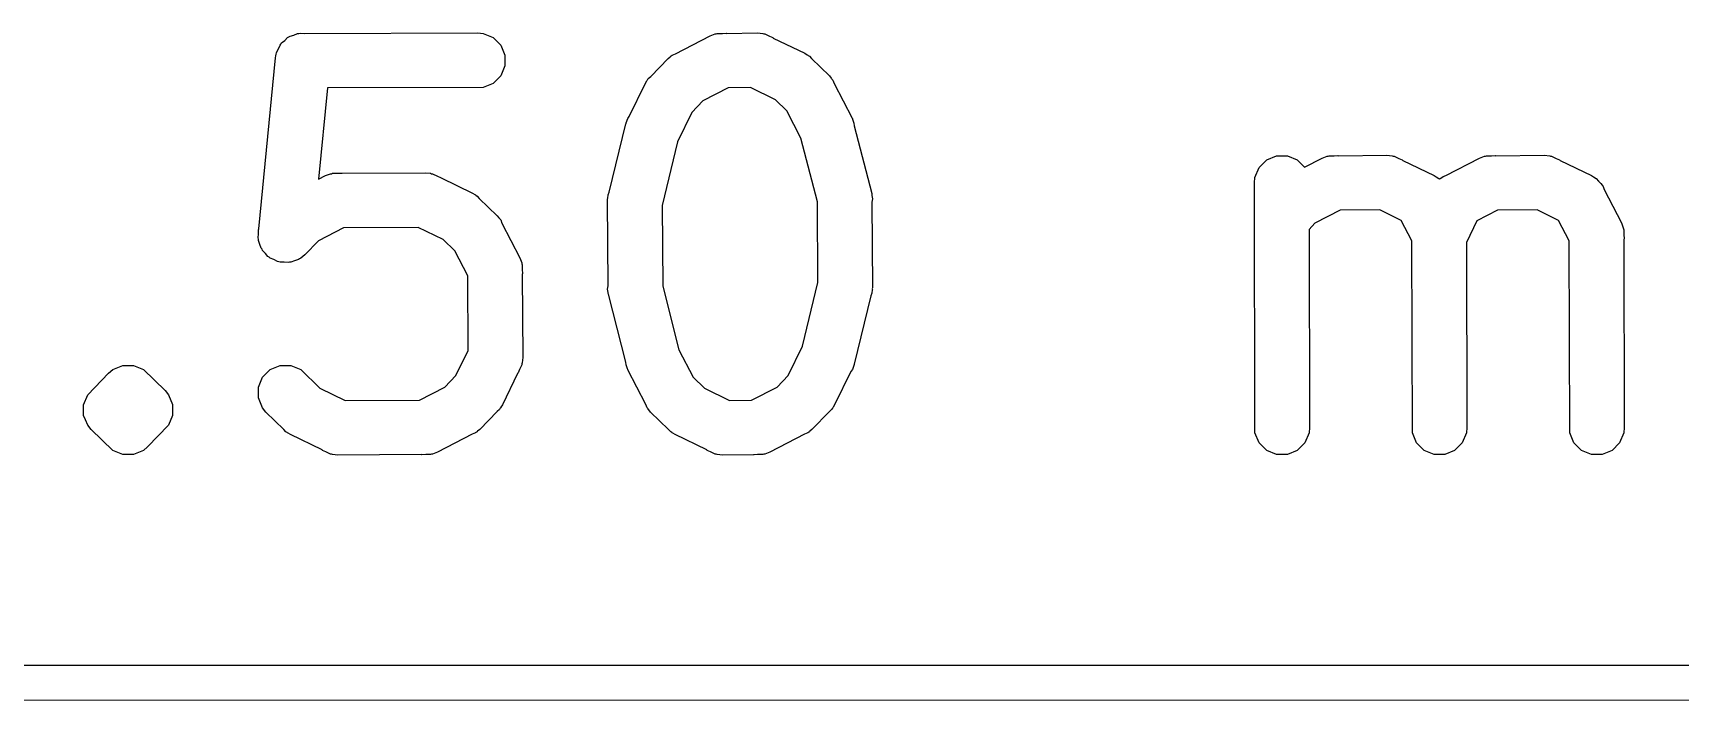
# Model space of a CAD drawing. Extents: x 1.72 to 6, y -6.81 to -0.58.
# Drawn here: x 3.4656 to 3.6422, y -0.6516 to -0.5799 of the extents above; entities that cross this region are included whole.
import ezdxf

# ---------------------------------------------------------------- set-up
doc = ezdxf.new("R2010")
doc.units = 0
doc.header["$MEASUREMENT"] = 0
doc.layers.add('BLACK', color=7, linetype='CONTINUOUS')

msp = doc.modelspace()

# ---------------------------------------------------------------- linework, layer by layer
at = {"layer": 'BLACK', "linetype": 'CONTINUOUS'}
for p, q in [((3.49221, -0.58112), (3.49228, -0.58099)), ((3.49228, -0.58099), (3.49262, -0.58072)), ((3.49262, -0.58072), (3.49292, -0.58041)), ((3.49292, -0.58041), (3.49306, -0.58035)), ((3.49306, -0.58035), (3.49318, -0.58026)), ((3.49318, -0.58026), (3.49359, -0.58014)), ((3.49359, -0.58014), (3.49399, -0.57997)), ((3.49399, -0.57997), (3.49414, -0.57997)), ((3.49414, -0.57997), (3.49428, -0.57993)), ((3.49428, -0.57993), (3.49469, -0.57997)), ((3.49469, -0.57997), (3.51331, -0.57991)), ((3.51331, -0.57991), (3.51389, -0.57997)), ((3.51389, -0.57997), (3.51495, -0.58041)), ((3.51495, -0.58041), (3.51577, -0.58123)), ((3.53451, -0.58214), (3.53824, -0.58023)), ((3.53824, -0.58023), (3.53878, -0.58002)), ((3.53878, -0.58002), (3.53888, -0.58001)), ((3.53888, -0.58001), (3.53898, -0.57997)), ((3.53898, -0.57997), (3.53956, -0.57996)), ((3.53956, -0.57996), (3.53993, -0.57994)), ((3.53993, -0.57994), (3.53999, -0.57996)), ((3.53999, -0.57996), (3.54331, -0.57991)), ((3.54331, -0.57991), (3.54388, -0.57997)), ((3.54388, -0.57997), (3.54398, -0.58001)), ((3.54398, -0.58001), (3.54409, -0.58002)), ((3.54409, -0.58002), (3.5446, -0.58027)), ((3.5446, -0.58027), (3.54495, -0.58041)), ((3.54495, -0.58041), (3.545, -0.58046)), ((3.545, -0.58046), (3.54838, -0.5821)), ((3.48985, -0.60091), (3.49163, -0.58257)), ((3.49163, -0.58257), (3.49167, -0.58236)), ((3.49167, -0.58229), (3.4917, -0.58222)), ((3.49167, -0.58236), (3.49167, -0.58229)), ((3.4917, -0.58222), (3.49174, -0.58201)), ((3.49174, -0.58201), (3.49194, -0.58163)), ((3.49194, -0.58163), (3.49211, -0.58123)), ((3.49211, -0.58123), (3.49221, -0.58112)), ((3.51577, -0.58123), (3.51621, -0.58229)), ((3.51621, -0.58229), (3.51621, -0.58344)), ((3.53186, -0.58458), (3.53372, -0.58265)), ((3.53372, -0.58265), (3.53395, -0.58247)), ((3.53395, -0.58247), (3.534, -0.58241)), ((3.534, -0.58241), (3.53405, -0.58238)), ((3.53405, -0.58238), (3.53417, -0.58229)), ((3.53417, -0.58229), (3.53451, -0.58214)), ((3.54838, -0.5821), (3.54863, -0.58226)), ((3.54863, -0.58226), (3.5487, -0.58229)), ((3.5487, -0.58229), (3.54874, -0.58233)), ((3.54874, -0.58233), (3.54887, -0.58241)), ((3.54887, -0.58241), (3.54909, -0.58266)), ((3.54909, -0.58266), (3.55102, -0.58453)), ((3.51577, -0.58451), (3.51495, -0.58532)), ((3.51621, -0.58344), (3.51577, -0.58451)), ((3.5316, -0.58481), (3.53186, -0.58458)), ((3.55102, -0.58453), (3.55121, -0.58475)), ((3.49719, -0.58581), (3.49624, -0.59561)), ((3.51389, -0.58576), (3.49719, -0.58581)), ((3.51495, -0.58532), (3.51389, -0.58576)), ((3.52955, -0.58889), (3.53129, -0.5853)), ((3.53129, -0.5853), (3.53145, -0.58505)), ((3.53145, -0.58505), (3.53148, -0.58498)), ((3.53148, -0.58498), (3.53152, -0.58493)), ((3.53152, -0.58493), (3.5316, -0.58481)), ((3.54018, -0.58581), (3.53746, -0.58721)), ((3.54255, -0.58578), (3.54018, -0.58581)), ((3.54523, -0.58708), (3.54255, -0.58578)), ((3.55121, -0.58475), (3.55126, -0.58481)), ((3.55126, -0.58481), (3.55129, -0.58486)), ((3.55129, -0.58486), (3.55139, -0.58498)), ((3.55139, -0.58498), (3.55153, -0.58532)), ((3.55153, -0.58532), (3.55345, -0.58905)), ((3.53746, -0.58721), (3.53627, -0.58844)), ((3.54646, -0.58827), (3.54523, -0.58708)), ((3.52741, -0.59699), (3.52919, -0.58965)), ((3.52919, -0.58965), (3.52921, -0.58961)), ((3.52921, -0.58959), (3.52923, -0.58954)), ((3.52921, -0.58961), (3.52921, -0.58959)), ((3.52923, -0.58954), (3.52939, -0.5891)), ((3.52939, -0.5891), (3.52955, -0.58889)), ((3.53627, -0.58844), (3.53474, -0.59159)), ((3.54797, -0.5912), (3.54646, -0.58827)), ((3.55345, -0.58905), (3.55346, -0.58909)), ((3.55346, -0.58909), (3.55348, -0.5891)), ((3.55348, -0.5891), (3.55349, -0.58915)), ((3.55349, -0.58915), (3.55365, -0.58959)), ((3.55365, -0.58959), (3.55367, -0.58988)), ((3.55367, -0.58988), (3.55555, -0.59715)), ((3.53474, -0.59159), (3.53309, -0.59842)), ((3.54973, -0.59803), (3.54797, -0.5912)), ((3.59791, -0.59354), (3.59897, -0.59309)), ((3.59897, -0.59309), (3.60013, -0.59309)), ((3.60013, -0.59309), (3.60119, -0.59354)), ((3.60197, -0.59432), (3.60385, -0.59335)), ((3.60385, -0.59335), (3.60439, -0.59314)), ((3.60439, -0.59314), (3.6045, -0.59313)), ((3.6045, -0.59313), (3.6046, -0.59309)), ((3.6046, -0.59309), (3.60514, -0.59309)), ((3.60514, -0.59309), (3.60554, -0.59306)), ((3.60554, -0.59306), (3.60562, -0.59308)), ((3.60562, -0.59308), (3.6108, -0.59304)), ((3.6108, -0.59304), (3.61137, -0.59309)), ((3.61137, -0.59309), (3.61147, -0.59313)), ((3.61147, -0.59313), (3.61158, -0.59314)), ((3.61158, -0.59314), (3.61209, -0.59339)), ((3.61209, -0.59339), (3.61244, -0.59354)), ((3.61713, -0.5952), (3.62073, -0.59335)), ((3.62073, -0.59335), (3.62127, -0.59314)), ((3.62127, -0.59314), (3.62137, -0.59313)), ((3.62137, -0.59313), (3.62147, -0.59309)), ((3.62147, -0.59309), (3.62201, -0.59309)), ((3.62201, -0.59309), (3.62242, -0.59306)), ((3.62242, -0.59306), (3.62249, -0.59308)), ((3.62249, -0.59308), (3.62767, -0.59304)), ((3.62767, -0.59304), (3.62825, -0.59309)), ((3.62825, -0.59309), (3.62835, -0.59313)), ((3.62835, -0.59313), (3.62845, -0.59314)), ((3.62845, -0.59314), (3.62896, -0.59339)), ((3.62896, -0.59339), (3.62931, -0.59354)), ((3.49699, -0.59522), (3.49753, -0.59502)), ((3.49753, -0.59502), (3.49764, -0.59501)), ((3.49764, -0.59501), (3.49774, -0.59497)), ((3.49774, -0.59497), (3.49825, -0.59497)), ((3.49825, -0.59497), (3.49868, -0.59494)), ((3.49868, -0.59494), (3.49877, -0.59496)), ((3.49877, -0.59496), (3.50769, -0.59491)), ((3.50769, -0.59491), (3.50826, -0.59497)), ((3.50826, -0.59497), (3.50836, -0.59501)), ((3.50836, -0.59501), (3.50847, -0.59502)), ((3.50847, -0.59502), (3.50898, -0.59527)), ((3.59665, -0.59541), (3.59709, -0.59435)), ((3.59709, -0.59435), (3.59791, -0.59354)), ((3.60119, -0.59354), (3.60197, -0.59432)), ((3.61244, -0.59354), (3.61249, -0.59358)), ((3.61249, -0.59358), (3.61587, -0.59522)), ((3.62931, -0.59354), (3.62936, -0.59358)), ((3.62936, -0.59358), (3.63274, -0.59522)), ((3.49624, -0.59561), (3.49699, -0.59522)), ((3.50898, -0.59527), (3.50933, -0.59541)), ((3.50933, -0.59541), (3.50938, -0.59546)), ((3.50938, -0.59546), (3.51276, -0.5971)), ((3.5966, -0.59599), (3.59665, -0.59541)), ((3.59665, -0.62281), (3.5966, -0.59599)), ((3.61587, -0.59522), (3.61597, -0.59528)), ((3.61597, -0.59528), (3.61601, -0.5953)), ((3.61601, -0.5953), (3.61607, -0.59535)), ((3.61607, -0.59535), (3.61636, -0.59553)), ((3.61636, -0.59553), (3.61642, -0.59561)), ((3.61642, -0.59561), (3.61649, -0.59553)), ((3.61649, -0.59553), (3.61668, -0.59543)), ((3.61668, -0.59543), (3.61684, -0.5953)), ((3.61684, -0.5953), (3.61713, -0.5952)), ((3.63274, -0.59522), (3.63284, -0.59528)), ((3.63284, -0.59528), (3.63288, -0.5953)), ((3.63288, -0.5953), (3.63294, -0.59535)), ((3.63294, -0.59535), (3.63323, -0.59553)), ((3.63323, -0.59553), (3.63347, -0.59581)), ((3.63347, -0.59581), (3.63375, -0.59605)), ((3.63375, -0.59605), (3.63386, -0.59625)), ((3.63386, -0.59625), (3.63399, -0.5964)), ((3.63399, -0.5964), (3.63408, -0.5967)), ((3.63408, -0.5967), (3.63594, -0.60029)), ((3.51276, -0.5971), (3.513, -0.59725)), ((3.513, -0.59725), (3.51308, -0.59728)), ((3.51308, -0.59728), (3.51312, -0.59733)), ((3.51312, -0.59733), (3.51325, -0.59741)), ((3.51325, -0.59741), (3.51347, -0.59766)), ((3.51347, -0.59766), (3.5154, -0.59953)), ((3.52723, -0.59772), (3.52725, -0.59765)), ((3.52724, -0.59776), (3.52723, -0.59772)), ((3.52723, -0.59786), (3.52724, -0.59776)), ((3.52728, -0.60705), (3.52723, -0.59786)), ((3.52725, -0.59765), (3.52729, -0.59729)), ((3.52729, -0.59729), (3.52741, -0.59699)), ((3.53309, -0.59842), (3.53314, -0.60707)), ((3.54978, -0.60668), (3.54973, -0.59803)), ((3.55555, -0.59715), (3.55556, -0.59725)), ((3.55556, -0.59725), (3.55558, -0.59729)), ((3.55558, -0.59729), (3.55558, -0.59736)), ((3.55558, -0.59736), (3.55563, -0.59772)), ((3.55563, -0.59772), (3.55558, -0.59805)), ((3.55558, -0.59805), (3.55563, -0.60724)), ((3.5154, -0.59953), (3.51558, -0.59975)), ((3.51558, -0.59975), (3.51564, -0.5998)), ((3.51564, -0.5998), (3.51567, -0.59986)), ((3.51567, -0.59986), (3.51577, -0.59997)), ((3.51577, -0.59997), (3.51591, -0.60032)), ((3.51591, -0.60032), (3.51783, -0.60404)), ((3.60308, -0.60033), (3.60246, -0.60098)), ((3.60579, -0.59894), (3.60308, -0.60033)), ((3.61003, -0.5989), (3.60579, -0.59894)), ((3.61234, -0.60002), (3.61003, -0.5989)), ((3.61347, -0.60222), (3.61234, -0.60002)), ((3.62045, -0.60008), (3.61932, -0.6024)), ((3.62266, -0.59894), (3.62045, -0.60008)), ((3.6269, -0.5989), (3.62266, -0.59894)), ((3.62921, -0.60002), (3.6269, -0.5989)), ((3.63034, -0.60222), (3.62921, -0.60002)), ((3.63594, -0.60029), (3.63614, -0.60083)), ((3.48975, -0.6019), (3.48979, -0.60146)), ((3.48979, -0.60204), (3.48975, -0.6019)), ((3.48979, -0.60104), (3.48985, -0.60091)), ((3.48979, -0.60146), (3.48979, -0.60104)), ((3.48979, -0.60219), (3.48979, -0.60204)), ((3.48996, -0.60259), (3.48979, -0.60219)), ((3.49622, -0.60221), (3.49478, -0.6037)), ((3.49893, -0.60081), (3.49622, -0.60221)), ((3.50691, -0.60077), (3.49893, -0.60081)), ((3.50961, -0.60208), (3.50691, -0.60077)), ((3.51084, -0.60327), (3.50961, -0.60208)), ((3.60246, -0.60098), (3.6025, -0.62224)), ((3.61353, -0.62281), (3.61347, -0.60222)), ((3.6304, -0.62281), (3.63034, -0.60222)), ((3.63614, -0.60083), (3.63615, -0.60094)), ((3.63615, -0.60094), (3.63619, -0.60104)), ((3.63619, -0.60104), (3.63619, -0.60153)), ((3.63619, -0.60153), (3.63623, -0.60198)), ((3.63623, -0.60198), (3.63619, -0.60208)), ((3.63619, -0.60208), (3.63625, -0.62224)), ((3.49008, -0.603), (3.48996, -0.60259)), ((3.49018, -0.60312), (3.49008, -0.603)), ((3.49023, -0.60325), (3.49018, -0.60312)), ((3.49054, -0.60356), (3.49023, -0.60325)), ((3.49081, -0.60389), (3.49054, -0.60356)), ((3.49094, -0.60396), (3.49081, -0.60389)), ((3.49105, -0.60407), (3.49094, -0.60396)), ((3.49478, -0.6037), (3.49433, -0.60407)), ((3.51224, -0.60598), (3.51084, -0.60327)), ((3.61932, -0.6024), (3.61938, -0.62224)), ((3.49145, -0.60423), (3.49105, -0.60407)), ((3.49183, -0.60444), (3.49145, -0.60423)), ((3.49198, -0.60445), (3.49183, -0.60444)), ((3.49211, -0.60451), (3.49198, -0.60445)), ((3.49254, -0.60451), (3.49211, -0.60451)), ((3.49297, -0.60455), (3.49254, -0.60451)), ((3.49312, -0.60451), (3.49297, -0.60455)), ((3.49326, -0.60451), (3.49312, -0.60451)), ((3.49366, -0.60435), (3.49326, -0.60451)), ((3.49408, -0.60422), (3.49366, -0.60435)), ((3.49419, -0.60413), (3.49408, -0.60422)), ((3.49433, -0.60407), (3.49419, -0.60413)), ((3.51783, -0.60404), (3.51803, -0.60458)), ((3.51803, -0.60458), (3.51804, -0.60469)), ((3.51804, -0.60469), (3.51808, -0.60479)), ((3.51808, -0.60479), (3.51808, -0.6053)), ((3.51808, -0.6053), (3.51812, -0.60573)), ((3.51812, -0.60573), (3.51809, -0.60582)), ((3.51228, -0.61396), (3.51224, -0.60598)), ((3.51809, -0.60582), (3.51814, -0.61474)), ((3.52723, -0.60738), (3.52728, -0.60705)), ((3.52729, -0.60774), (3.52723, -0.60738)), ((3.53314, -0.60707), (3.53489, -0.6139)), ((3.54812, -0.61351), (3.54978, -0.60668)), ((3.55561, -0.60746), (3.55558, -0.60781)), ((3.55563, -0.60738), (3.55561, -0.60746)), ((3.55563, -0.60724), (3.55562, -0.60734)), ((3.55562, -0.60734), (3.55563, -0.60738)), ((3.52729, -0.60781), (3.52729, -0.60774)), ((3.5273, -0.60786), (3.52729, -0.60781)), ((3.52732, -0.60795), (3.5273, -0.60786)), ((3.52919, -0.61523), (3.52732, -0.60795)), ((3.55545, -0.60812), (3.55367, -0.61545)), ((3.55558, -0.60781), (3.55545, -0.60812)), ((3.51097, -0.61666), (3.51228, -0.61396)), ((3.53489, -0.6139), (3.5364, -0.61683)), ((3.54659, -0.61666), (3.54812, -0.61351)), ((3.47373, -0.6164), (3.47418, -0.61603)), ((3.47418, -0.61603), (3.4749, -0.61573)), ((3.47418, -0.61603), (3.47418, -0.61603)), ((3.4749, -0.61573), (3.47524, -0.61559)), ((3.47524, -0.61559), (3.47639, -0.61559)), ((3.47639, -0.61559), (3.47639, -0.61559)), ((3.47639, -0.61559), (3.47674, -0.61573)), ((3.47674, -0.61573), (3.47746, -0.61603)), ((3.47746, -0.61603), (3.47746, -0.61603)), ((3.47746, -0.61603), (3.47978, -0.61827)), ((3.49023, -0.61685), (3.49105, -0.61603)), ((3.49105, -0.61603), (3.49211, -0.61559)), ((3.49211, -0.61559), (3.49326, -0.61559)), ((3.49326, -0.61559), (3.49433, -0.61603)), ((3.49433, -0.61603), (3.49639, -0.61802)), ((3.51764, -0.61638), (3.51759, -0.61643)), ((3.51779, -0.61603), (3.51764, -0.61638)), ((3.51803, -0.61552), (3.51779, -0.61603)), ((3.51804, -0.61541), (3.51803, -0.61552)), ((3.51808, -0.61531), (3.51804, -0.61541)), ((3.51814, -0.61474), (3.51808, -0.61531)), ((3.52921, -0.61552), (3.52919, -0.61523)), ((3.52938, -0.61595), (3.52921, -0.61552)), ((3.52939, -0.616), (3.52938, -0.61595)), ((3.5294, -0.61602), (3.52939, -0.616)), ((3.52942, -0.61606), (3.5294, -0.61602)), ((3.53133, -0.61978), (3.52942, -0.61606)), ((3.55332, -0.61622), (3.55157, -0.61981)), ((3.55348, -0.616), (3.55332, -0.61622)), ((3.55363, -0.61557), (3.55348, -0.616)), ((3.55365, -0.61552), (3.55363, -0.61557)), ((3.55366, -0.6155), (3.55365, -0.61552)), ((3.55367, -0.61545), (3.55366, -0.6155)), ((3.47149, -0.61872), (3.47373, -0.6164)), ((3.48979, -0.61791), (3.49023, -0.61685)), ((3.48979, -0.61906), (3.48979, -0.61791)), ((3.49639, -0.61802), (3.49909, -0.61933)), ((3.50707, -0.61929), (3.50978, -0.61789)), ((3.50978, -0.61789), (3.51097, -0.61666)), ((3.51759, -0.61643), (3.51595, -0.61981)), ((3.5364, -0.61683), (3.53763, -0.61802)), ((3.53763, -0.61802), (3.54032, -0.61932)), ((3.54268, -0.61929), (3.5454, -0.61789)), ((3.5454, -0.61789), (3.54659, -0.61666)), ((3.47104, -0.61979), (3.47149, -0.61872)), ((3.47104, -0.62094), (3.47104, -0.61979)), ((3.47978, -0.61827), (3.48015, -0.61872)), ((3.48015, -0.61872), (3.48058, -0.61978)), ((3.48058, -0.61978), (3.48059, -0.61979)), ((3.48059, -0.61979), (3.48059, -0.62094)), ((3.49023, -0.62013), (3.48979, -0.61906)), ((3.49909, -0.61933), (3.50707, -0.61929)), ((3.51595, -0.61981), (3.5158, -0.62006)), ((3.53148, -0.62013), (3.53133, -0.61978)), ((3.54032, -0.61932), (3.54268, -0.61929)), ((3.55157, -0.61981), (3.55142, -0.62006)), ((3.47124, -0.62142), (3.47104, -0.62094)), ((3.47149, -0.622), (3.47124, -0.62142)), ((3.48059, -0.62094), (3.48015, -0.622)), ((3.4906, -0.62058), (3.49023, -0.62013)), ((3.49253, -0.62244), (3.4906, -0.62058)), ((3.51539, -0.62052), (3.51352, -0.62245)), ((3.51564, -0.6203), (3.51539, -0.62052)), ((3.51572, -0.62017), (3.51564, -0.6203)), ((3.51577, -0.62013), (3.51572, -0.62017)), ((3.5158, -0.62006), (3.51577, -0.62013)), ((3.53157, -0.62024), (3.53148, -0.62013)), ((3.5316, -0.6203), (3.53157, -0.62024)), ((3.53166, -0.62035), (3.5316, -0.6203)), ((3.53185, -0.62058), (3.53166, -0.62035)), ((3.53378, -0.62244), (3.53185, -0.62058)), ((3.55101, -0.62052), (3.54914, -0.62245)), ((3.55126, -0.6203), (3.55101, -0.62052)), ((3.55134, -0.62017), (3.55126, -0.6203)), ((3.55139, -0.62013), (3.55134, -0.62017)), ((3.55142, -0.62006), (3.55139, -0.62013)), ((3.47185, -0.62245), (3.47149, -0.622)), ((3.47418, -0.62469), (3.47185, -0.62245)), ((3.48015, -0.622), (3.4779, -0.62432)), ((3.49275, -0.62269), (3.49253, -0.62244)), ((3.49288, -0.62277), (3.49275, -0.62269)), ((3.49292, -0.62282), (3.49288, -0.62277)), ((3.49299, -0.62285), (3.49292, -0.62282)), ((3.49324, -0.623), (3.49299, -0.62285)), ((3.49662, -0.62464), (3.49324, -0.623)), ((3.51273, -0.62296), (3.50901, -0.62488)), ((3.51308, -0.62282), (3.51273, -0.62296)), ((3.51319, -0.62272), (3.51308, -0.62282)), ((3.51325, -0.62269), (3.51319, -0.62272)), ((3.5133, -0.62264), (3.51325, -0.62269)), ((3.51352, -0.62245), (3.5133, -0.62264)), ((3.534, -0.62269), (3.53378, -0.62244)), ((3.53412, -0.62277), (3.534, -0.62269)), ((3.53417, -0.62282), (3.53412, -0.62277)), ((3.53424, -0.62285), (3.53417, -0.62282)), ((3.53449, -0.623), (3.53424, -0.62285)), ((3.53787, -0.62464), (3.53449, -0.623)), ((3.54835, -0.62296), (3.54463, -0.62488)), ((3.5487, -0.62282), (3.54835, -0.62296)), ((3.54881, -0.62272), (3.5487, -0.62282)), ((3.54887, -0.62269), (3.54881, -0.62272)), ((3.54892, -0.62264), (3.54887, -0.62269)), ((3.54914, -0.62245), (3.54892, -0.62264)), ((3.59709, -0.62388), (3.59665, -0.62281)), ((3.60245, -0.62281), (3.60201, -0.62388)), ((3.6025, -0.62224), (3.60245, -0.62281)), ((3.61397, -0.62388), (3.61353, -0.62281)), ((3.61932, -0.62281), (3.61888, -0.62388)), ((3.61938, -0.62224), (3.61932, -0.62281)), ((3.63084, -0.62388), (3.6304, -0.62281)), ((3.63619, -0.62281), (3.63575, -0.62388)), ((3.63625, -0.62224), (3.63619, -0.62281)), ((3.47524, -0.62513), (3.47418, -0.62469)), ((3.47639, -0.62513), (3.47524, -0.62513)), ((3.47524, -0.62513), (3.47524, -0.62513)), ((3.47746, -0.62469), (3.47639, -0.62513)), ((3.47639, -0.62513), (3.47639, -0.62513)), ((3.4779, -0.62432), (3.47746, -0.62469)), ((3.49667, -0.62469), (3.49662, -0.62464)), ((3.49702, -0.62484), (3.49667, -0.62469)), ((3.49753, -0.62508), (3.49702, -0.62484)), ((3.49764, -0.62509), (3.49753, -0.62508)), ((3.49774, -0.62513), (3.49764, -0.62509)), ((3.49831, -0.62519), (3.49774, -0.62513)), ((3.50723, -0.62514), (3.49831, -0.62519)), ((3.50732, -0.62517), (3.50723, -0.62514)), ((3.50775, -0.62514), (3.50732, -0.62517)), ((3.50826, -0.62513), (3.50775, -0.62514)), ((3.50836, -0.62509), (3.50826, -0.62513)), ((3.50847, -0.62508), (3.50836, -0.62509)), ((3.50901, -0.62488), (3.50847, -0.62508)), ((3.53792, -0.62469), (3.53787, -0.62464)), ((3.53827, -0.62484), (3.53792, -0.62469)), ((3.53878, -0.62508), (3.53827, -0.62484)), ((3.53888, -0.62509), (3.53878, -0.62508)), ((3.53898, -0.62513), (3.53888, -0.62509)), ((3.53956, -0.62519), (3.53898, -0.62513)), ((3.54288, -0.62515), (3.53956, -0.62519)), ((3.54294, -0.62517), (3.54288, -0.62515)), ((3.5433, -0.62514), (3.54294, -0.62517)), ((3.54388, -0.62513), (3.5433, -0.62514)), ((3.54398, -0.62509), (3.54388, -0.62513)), ((3.54409, -0.62508), (3.54398, -0.62509)), ((3.54463, -0.62488), (3.54409, -0.62508)), ((3.59791, -0.62469), (3.59709, -0.62388)), ((3.59897, -0.62513), (3.59791, -0.62469)), ((3.60013, -0.62513), (3.59897, -0.62513)), ((3.60119, -0.62469), (3.60013, -0.62513)), ((3.60201, -0.62388), (3.60119, -0.62469)), ((3.61478, -0.62469), (3.61397, -0.62388)), ((3.61585, -0.62513), (3.61478, -0.62469)), ((3.617, -0.62513), (3.61585, -0.62513)), ((3.61806, -0.62469), (3.617, -0.62513)), ((3.61888, -0.62388), (3.61806, -0.62469)), ((3.63166, -0.62469), (3.63084, -0.62388)), ((3.63272, -0.62513), (3.63166, -0.62469)), ((3.63387, -0.62513), (3.63272, -0.62513)), ((3.63494, -0.62469), (3.63387, -0.62513)), ((3.63575, -0.62388), (3.63494, -0.62469)), ((2.55692, -0.64779), (4.52963, -0.64764)), ((4.52969, -0.65143), (2.55699, -0.65157))]:
    msp.add_line(p, q, dxfattribs=at)

doc.saveas('drawing.dxf')
